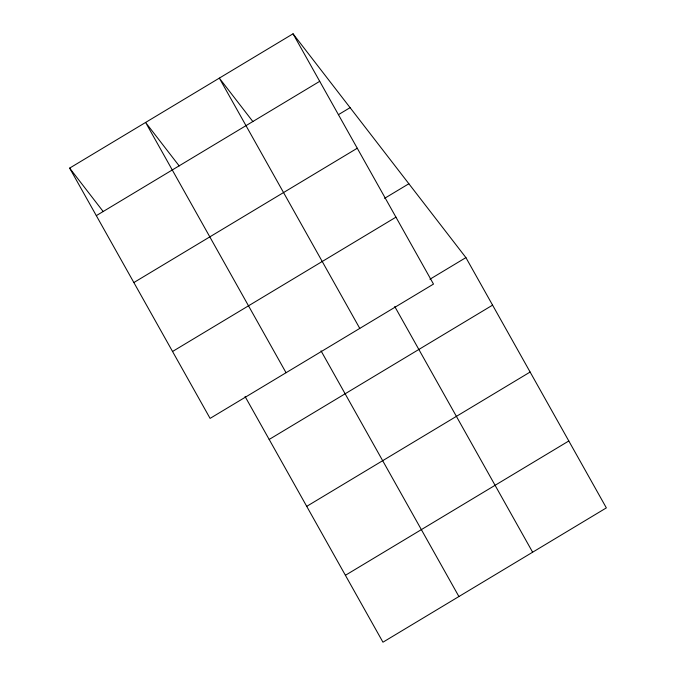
<?xml version="1.0" encoding="UTF-8"?>
<svg xmlns="http://www.w3.org/2000/svg" width="676" height="676" viewBox="0 0 676 676"><rect width="100%" height="100%" fill="white"/><g stroke="black" fill="none" stroke-linecap="round" stroke-linejoin="round"><path stroke-width="1.01" d="M293.046 33.8L433.493 284.081L210.092 418.393L69.645 168.113L293.046 33.8L465.908 257.607L606.355 507.887L382.954 642.2L245.067 396.491M96.313 215.636L319.714 81.323M338.406 114.683L350.092 107.653M133.865 282.543L357.266 148.23M384.585 198.347L408.862 183.754M172.549 351.486L395.95 217.165M429.944 279.23L465.908 257.607M269.175 439.451L492.576 305.138M306.718 506.358L530.119 372.045M345.402 575.293L568.803 440.98M252.917 121.621L219.328 78.12L359.776 328.401M179.199 165.941L145.602 122.449L286.049 372.721M69.645 168.113L103.242 211.605M394.742 306.507L532.629 552.207M321.024 350.827L458.911 596.536"/></g></svg>
